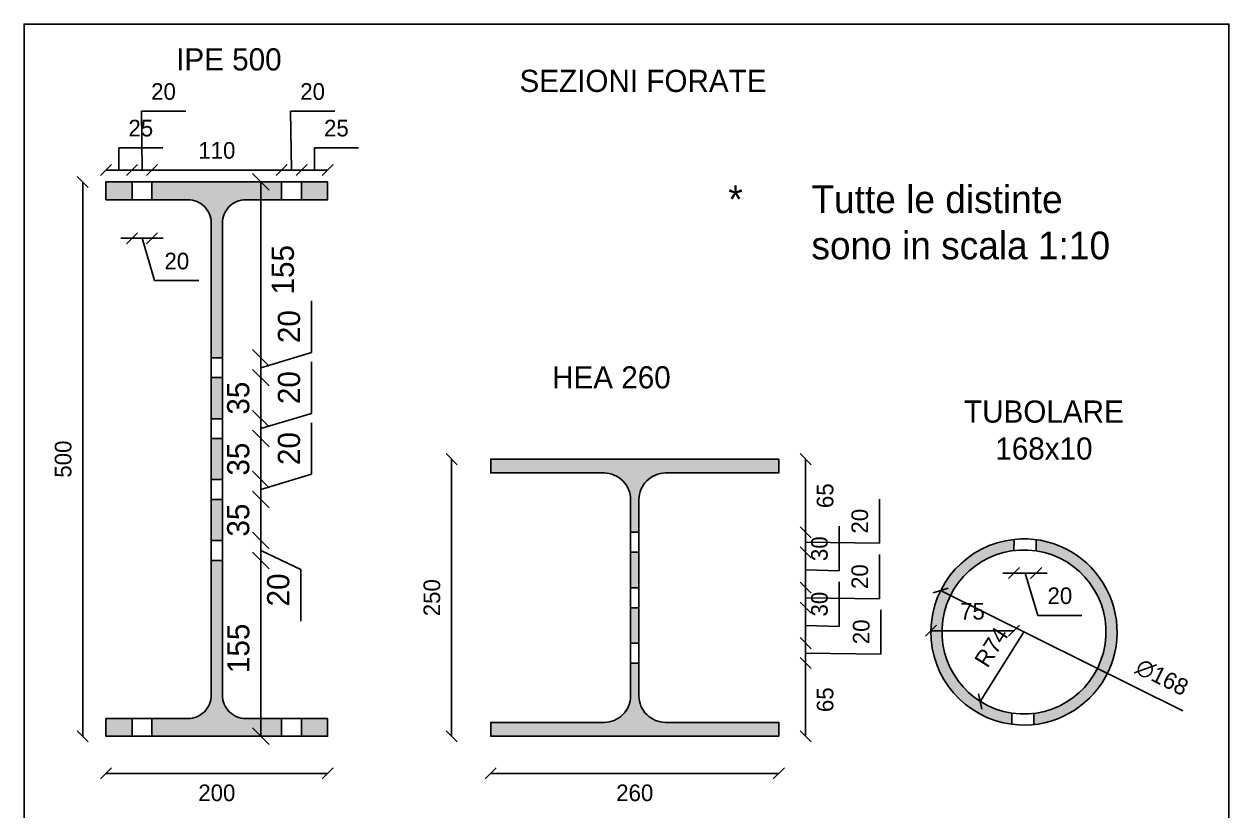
# Model space of a CAD drawing. Header units: millimetres. Extents: x -6949 to 549764, y -83146 to 127128.
# Drawn here: x 17884 to 18971, y -43510 to -42800 of the extents above; entities that cross this region are included whole.
import ezdxf

# ---------------------------------------------------------------- set-up
doc = ezdxf.new("R2010")
doc.units = ezdxf.units.MM
doc.layers.add('quote', color=7, linetype='Continuous', lineweight=5, true_color=0x383838)
doc.layers.add('SEZIONI acciaio - Steel sections', color=7, linetype='Continuous', lineweight=25)
doc.styles.get("Standard").update_dxf_attribs({"font": ''})
doc.styles.get('Standard').set_extended_font_data('Bahnschrift Light')
doc.dimstyles.new('Q 1_10', dxfattribs={"dimtxt": 15, "dimasz": 10, "dimexe": 0.18, "dimexo": 0.0625, "dimgap": 10, "dimtad": 2, "dimdec": 0, "dimzin": 0, "dimdsep": 46, "dimtxsty": 'Standard', "dimblk": 'OBLIQUE', "dimcen": 0, "dimse1": 1, "dimse2": 1, "dimadec": 0, "dimazin": 0, "dimtfac": 1, "dimtdec": 0, "dimtofl": 0, "dimtmove": 1, "dimatfit": 3, "dimfxl": 1, "dimtolj": 1, "dimtzin": 0, "dimarcsym": 1})
doc.dimstyles.new('Q 1_15', dxfattribs={"dimtxt": 20, "dimasz": 15, "dimexe": 0.18, "dimexo": 0.0625, "dimgap": 10, "dimtad": 2, "dimdec": 0, "dimzin": 0, "dimdsep": 46, "dimtxsty": 'Standard', "dimblk": 'OBLIQUE', "dimcen": 0, "dimse1": 1, "dimse2": 1, "dimadec": 0, "dimazin": 0, "dimtfac": 1, "dimtdec": 0, "dimtofl": 0, "dimtmove": 1, "dimatfit": 3, "dimfxl": 1, "dimtolj": 1, "dimtzin": 0, "dimarcsym": 1})

# ---------------------------------------------------------------- blocks, each defined once
blk = doc.blocks.new('_Oblique')
at = {"color": 0, "linetype": 'ByBlock', "lineweight": -2}
blk.add_line((-0.5, -0.5), (0.5, 0.5), dxfattribs=at)
blk = doc.blocks.new('*D502')
at = {"layer": 'Defpoints', "color": 0, "transparency": 16777216}
for p in [(17981.6, -42958.7), (17999.6, -42958.7), (17999.6, -42993.5)]:
    blk.add_point(p, dxfattribs=at)
at = {"layer": 'quote', "color": 0, "lineweight": -2, "transparency": 16777216}
for p, q in [((17981.6, -42993.5), (17971.6, -42993.5)), ((17981.6, -42993.5), (17999.6, -42993.5)), ((17990.6, -42993.5), (18002, -43031.7)), ((17999.6, -42993.5), (18009.6, -42993.5)), ((18002, -43031.7), (18041.9, -43031.7))]:
    blk.add_line(p, q, dxfattribs=at)
at = {"layer": 'quote', "color": 0, "lineweight": -2, "transparency": 16777216, "xscale": 10, "yscale": 10, "zscale": 10}
blk.add_blockref('_Oblique', (17981.6, -42993.5), dxfattribs=at)
at = {"layer": 'quote', "color": 0, "lineweight": -2, "transparency": 16777216, "xscale": 10, "yscale": 10, "zscale": 10, "rotation": 180}
blk.add_blockref('_Oblique', (17999.6, -42993.5), dxfattribs=at)
at = {"layer": 'quote', "color": 0, "transparency": 16777216, "insert": (18022, -43014.1), "char_height": 15, "attachment_point": 5}
blk.add_mtext('\\A1;20', dxfattribs=at)
blk = doc.blocks.new('*D503')
at = {"layer": 'Defpoints', "color": 0, "transparency": 16777216}
for p in [(17937.1, -42942.7), (18158.1, -42942.7), (18158.1, -43442.7)]:
    blk.add_point(p, dxfattribs=at)
at = {"layer": 'quote', "color": 0, "lineweight": -2, "transparency": 16777216}
blk.add_line((17937.1, -43442.7), (17937.1, -42942.7), dxfattribs=at)
at = {"layer": 'quote', "color": 0, "lineweight": -2, "transparency": 16777216, "xscale": 10, "yscale": 10, "zscale": 10}
for p, rotation in [((17937.1, -42942.7), 90), ((17937.1, -43442.7), 270)]:
    blk.add_blockref('_Oblique', p, dxfattribs=dict(at, rotation=rotation))
at = {"layer": 'quote', "color": 0, "transparency": 16777216, "insert": (17919.5, -43192.7), "char_height": 15, "attachment_point": 5, "rotation": 90}
blk.add_mtext('\\A1;500', dxfattribs=at)
blk = doc.blocks.new('*D504')
at = {"layer": 'Defpoints', "color": 0, "transparency": 16777216}
for p in [(17981.6, -42932), (17958.1, -42942.7), (17981.6, -42942.7)]:
    blk.add_point(p, dxfattribs=at)
at = {"layer": 'quote', "color": 0, "lineweight": -2, "transparency": 16777216}
for p, q in [((17969.8, -42932), (17969.6, -42911.8)), ((17969.6, -42911.8), (18009.3, -42911.8)), ((17958.1, -42932), (17981.6, -42932))]:
    blk.add_line(p, q, dxfattribs=at)
at = {"layer": 'quote', "color": 0, "lineweight": -2, "transparency": 16777216, "xscale": 10, "yscale": 10, "zscale": 10, "rotation": 180}
blk.add_blockref('_Oblique', (17958.1, -42932), dxfattribs=at)
at = {"layer": 'quote', "color": 0, "lineweight": -2, "transparency": 16777216, "xscale": 10, "yscale": 10, "zscale": 10}
blk.add_blockref('_Oblique', (17981.6, -42932), dxfattribs=at)
at = {"layer": 'quote', "color": 0, "transparency": 16777216, "insert": (17989.5, -42894.2), "char_height": 15, "attachment_point": 5}
blk.add_mtext('\\A1;25', dxfattribs=at)
blk = doc.blocks.new('*D505')
at = {"layer": 'Defpoints', "color": 0, "transparency": 16777216}
for p in [(17999.6, -42932), (17981.6, -42942.7), (17999.6, -42942.7)]:
    blk.add_point(p, dxfattribs=at)
at = {"layer": 'quote', "color": 0, "lineweight": -2, "transparency": 16777216}
for p, q in [((17990.6, -42932), (17990.1, -42878.9)), ((17990.1, -42878.9), (18030, -42878.9)), ((17981.6, -42932), (17971.6, -42932)), ((17981.6, -42932), (17999.6, -42932)), ((17999.6, -42932), (18009.6, -42932))]:
    blk.add_line(p, q, dxfattribs=at)
at = {"layer": 'quote', "color": 0, "lineweight": -2, "transparency": 16777216, "xscale": 10, "yscale": 10, "zscale": 10}
blk.add_blockref('_Oblique', (17981.6, -42932), dxfattribs=at)
at = {"layer": 'quote', "color": 0, "lineweight": -2, "transparency": 16777216, "xscale": 10, "yscale": 10, "zscale": 10, "rotation": 180}
blk.add_blockref('_Oblique', (17999.6, -42932), dxfattribs=at)
at = {"layer": 'quote', "color": 0, "transparency": 16777216, "insert": (18010, -42861.2), "char_height": 15, "attachment_point": 5}
blk.add_mtext('\\A1;20', dxfattribs=at)
blk = doc.blocks.new('*D506')
at = {"layer": 'Defpoints', "color": 0, "transparency": 16777216}
for p in [(18116.6, -42932), (17999.6, -42942.7), (18116.6, -42942.7)]:
    blk.add_point(p, dxfattribs=at)
at = {"layer": 'quote', "color": 0, "lineweight": -2, "transparency": 16777216}
blk.add_line((17999.6, -42932), (18116.6, -42932), dxfattribs=at)
at = {"layer": 'quote', "color": 0, "lineweight": -2, "transparency": 16777216, "xscale": 10, "yscale": 10, "zscale": 10, "rotation": 180}
blk.add_blockref('_Oblique', (17999.6, -42932), dxfattribs=at)
at = {"layer": 'quote', "color": 0, "lineweight": -2, "transparency": 16777216, "xscale": 10, "yscale": 10, "zscale": 10}
blk.add_blockref('_Oblique', (18116.6, -42932), dxfattribs=at)
at = {"layer": 'quote', "color": 0, "transparency": 16777216, "insert": (18058.1, -42914.3), "char_height": 15, "attachment_point": 5}
blk.add_mtext('\\A1;110', dxfattribs=at)
blk = doc.blocks.new('*D507')
at = {"layer": 'Defpoints', "color": 0, "transparency": 16777216}
for p in [(18134.6, -42932), (18116.6, -42942.7), (18134.6, -42942.7)]:
    blk.add_point(p, dxfattribs=at)
at = {"layer": 'quote', "color": 0, "lineweight": -2, "transparency": 16777216}
for p, q in [((18125.6, -42932), (18124.6, -42878.9)), ((18124.6, -42878.9), (18164.5, -42878.9)), ((18116.6, -42932), (18106.6, -42932)), ((18116.6, -42932), (18134.6, -42932)), ((18134.6, -42932), (18144.6, -42932))]:
    blk.add_line(p, q, dxfattribs=at)
at = {"layer": 'quote', "color": 0, "lineweight": -2, "transparency": 16777216, "xscale": 10, "yscale": 10, "zscale": 10}
blk.add_blockref('_Oblique', (18116.6, -42932), dxfattribs=at)
at = {"layer": 'quote', "color": 0, "lineweight": -2, "transparency": 16777216, "xscale": 10, "yscale": 10, "zscale": 10, "rotation": 180}
blk.add_blockref('_Oblique', (18134.6, -42932), dxfattribs=at)
at = {"layer": 'quote', "color": 0, "transparency": 16777216, "insert": (18144.5, -42861.2), "char_height": 15, "attachment_point": 5}
blk.add_mtext('\\A1;20', dxfattribs=at)
blk = doc.blocks.new('*D508')
at = {"layer": 'Defpoints', "color": 0, "transparency": 16777216}
for p in [(18158.1, -42932), (18134.6, -42942.7), (18158.1, -42942.7)]:
    blk.add_point(p, dxfattribs=at)
at = {"layer": 'quote', "color": 0, "lineweight": -2, "transparency": 16777216}
for p, q in [((18146.3, -42932), (18146.2, -42911.8)), ((18146.2, -42911.8), (18185.9, -42911.8)), ((18134.6, -42932), (18158.1, -42932))]:
    blk.add_line(p, q, dxfattribs=at)
at = {"layer": 'quote', "color": 0, "lineweight": -2, "transparency": 16777216, "xscale": 10, "yscale": 10, "zscale": 10, "rotation": 180}
blk.add_blockref('_Oblique', (18134.6, -42932), dxfattribs=at)
at = {"layer": 'quote', "color": 0, "lineweight": -2, "transparency": 16777216, "xscale": 10, "yscale": 10, "zscale": 10}
blk.add_blockref('_Oblique', (18158.1, -42932), dxfattribs=at)
at = {"layer": 'quote', "color": 0, "transparency": 16777216, "insert": (18166, -42894.2), "char_height": 15, "attachment_point": 5}
blk.add_mtext('\\A1;25', dxfattribs=at)
blk = doc.blocks.new('*D509')
at = {"layer": 'Defpoints', "color": 0, "transparency": 16777216}
for p in [(17958.1, -43442.7), (18158.1, -43442.7), (18158.1, -43476.2)]:
    blk.add_point(p, dxfattribs=at)
at = {"layer": 'quote', "color": 0, "lineweight": -2, "transparency": 16777216}
blk.add_line((17958.1, -43476.2), (18158.1, -43476.2), dxfattribs=at)
at = {"layer": 'quote', "color": 0, "lineweight": -2, "transparency": 16777216, "xscale": 10, "yscale": 10, "zscale": 10, "rotation": 180}
blk.add_blockref('_Oblique', (17958.1, -43476.2), dxfattribs=at)
at = {"layer": 'quote', "color": 0, "lineweight": -2, "transparency": 16777216, "xscale": 10, "yscale": 10, "zscale": 10}
blk.add_blockref('_Oblique', (18158.1, -43476.2), dxfattribs=at)
at = {"layer": 'quote', "color": 0, "transparency": 16777216, "insert": (18058.1, -43493.8), "char_height": 15, "attachment_point": 5}
blk.add_mtext('\\A1;200', dxfattribs=at)
blk = doc.blocks.new('*D510')
at = {"layer": 'Defpoints', "color": 0, "transparency": 16777216}
for p in [(18305.2, -43192.7), (18269.9, -43442.7), (18305.2, -43442.7)]:
    blk.add_point(p, dxfattribs=at)
at = {"layer": 'quote', "color": 0, "lineweight": -2, "transparency": 16777216}
blk.add_line((18269.9, -43192.7), (18269.9, -43442.7), dxfattribs=at)
at = {"layer": 'quote', "color": 0, "lineweight": -2, "transparency": 16777216, "xscale": 10, "yscale": 10, "zscale": 10}
for p, rotation in [((18269.9, -43192.7), 90), ((18269.9, -43442.7), 270)]:
    blk.add_blockref('_Oblique', p, dxfattribs=dict(at, rotation=rotation))
at = {"layer": 'quote', "color": 0, "transparency": 16777216, "insert": (18252.2, -43317.7), "char_height": 15, "attachment_point": 5, "rotation": 90}
blk.add_mtext('\\A1;250', dxfattribs=at)
blk = doc.blocks.new('*D511')
at = {"layer": 'Defpoints', "color": 0, "transparency": 16777216}
for p in [(18305.2, -43442.7), (18565.2, -43442.7), (18565.2, -43476.2)]:
    blk.add_point(p, dxfattribs=at)
at = {"layer": 'quote', "color": 0, "lineweight": -2, "transparency": 16777216}
blk.add_line((18305.2, -43476.2), (18565.2, -43476.2), dxfattribs=at)
at = {"layer": 'quote', "color": 0, "lineweight": -2, "transparency": 16777216, "xscale": 10, "yscale": 10, "zscale": 10, "rotation": 180}
blk.add_blockref('_Oblique', (18305.2, -43476.2), dxfattribs=at)
at = {"layer": 'quote', "color": 0, "lineweight": -2, "transparency": 16777216, "xscale": 10, "yscale": 10, "zscale": 10}
blk.add_blockref('_Oblique', (18565.2, -43476.2), dxfattribs=at)
at = {"layer": 'quote', "color": 0, "transparency": 16777216, "insert": (18435.2, -43493.8), "char_height": 15, "attachment_point": 5}
blk.add_mtext('\\A1;260', dxfattribs=at)
blk = doc.blocks.new('*D512')
at = {"layer": 'Defpoints', "color": 0, "transparency": 16777216}
for p in [(18565.2, -43376.7), (18589.4, -43376.7), (18565.2, -43442.7)]:
    blk.add_point(p, dxfattribs=at)
at = {"layer": 'quote', "color": 0, "lineweight": -2, "transparency": 16777216}
blk.add_line((18589.4, -43442.7), (18589.4, -43376.7), dxfattribs=at)
at = {"layer": 'quote', "color": 0, "lineweight": -2, "transparency": 16777216, "xscale": 10, "yscale": 10, "zscale": 10}
for p, rotation in [((18589.4, -43376.7), 90), ((18589.4, -43442.7), 270)]:
    blk.add_blockref('_Oblique', p, dxfattribs=dict(at, rotation=rotation))
at = {"layer": 'quote', "color": 0, "transparency": 16777216, "insert": (18607, -43409.7), "char_height": 15, "attachment_point": 5, "rotation": 90}
blk.add_mtext('\\A1;65', dxfattribs=at)
blk = doc.blocks.new('*D513')
at = {"layer": 'Defpoints', "color": 0, "transparency": 16777216}
for p in [(18435.2, -43358.7), (18589.4, -43358.7), (18435.2, -43376.7)]:
    blk.add_point(p, dxfattribs=at)
at = {"layer": 'quote', "color": 0, "lineweight": -2, "transparency": 16777216}
for p, q in [((18657.3, -43368.5), (18657.3, -43328.6)), ((18589.4, -43358.7), (18589.4, -43348.7)), ((18589.4, -43376.7), (18589.4, -43358.7)), ((18589.4, -43367.7), (18657.3, -43368.5)), ((18589.4, -43376.7), (18589.4, -43386.7))]:
    blk.add_line(p, q, dxfattribs=at)
at = {"layer": 'quote', "color": 0, "lineweight": -2, "transparency": 16777216, "xscale": 10, "yscale": 10, "zscale": 10}
for p, rotation in [((18589.4, -43358.7), 270), ((18589.4, -43376.7), 90)]:
    blk.add_blockref('_Oblique', p, dxfattribs=dict(at, rotation=rotation))
at = {"layer": 'quote', "color": 0, "transparency": 16777216, "insert": (18639.6, -43348.5), "char_height": 15, "attachment_point": 5, "rotation": 90}
blk.add_mtext('\\A1;20', dxfattribs=at)
blk = doc.blocks.new('*D514')
at = {"layer": 'Defpoints', "color": 0, "transparency": 16777216}
for p in [(18439, -43326.7), (18589.4, -43326.7), (18435.2, -43358.7)]:
    blk.add_point(p, dxfattribs=at)
at = {"layer": 'quote', "color": 0, "lineweight": -2, "transparency": 16777216}
for p, q in [((18619.6, -43343.6), (18619.6, -43303.3)), ((18589.4, -43358.7), (18589.4, -43326.7)), ((18589.4, -43342.7), (18619.6, -43343.6))]:
    blk.add_line(p, q, dxfattribs=at)
at = {"layer": 'quote', "color": 0, "lineweight": -2, "transparency": 16777216, "xscale": 10, "yscale": 10, "zscale": 10}
for p, rotation in [((18589.4, -43326.7), 90), ((18589.4, -43358.7), 270)]:
    blk.add_blockref('_Oblique', p, dxfattribs=dict(at, rotation=rotation))
at = {"layer": 'quote', "color": 0, "transparency": 16777216, "insert": (18601.9, -43323.5), "char_height": 15, "attachment_point": 5, "rotation": 90}
blk.add_mtext('\\A1;30', dxfattribs=at)
blk = doc.blocks.new('*D515')
at = {"layer": 'Defpoints', "color": 0, "transparency": 16777216}
for p in [(18439, -43308.7), (18589.4, -43308.7), (18439, -43326.7)]:
    blk.add_point(p, dxfattribs=at)
at = {"layer": 'quote', "color": 0, "lineweight": -2, "transparency": 16777216}
for p, q in [((18655.9, -43318.6), (18655.9, -43278.7)), ((18589.4, -43308.7), (18589.4, -43298.7)), ((18589.4, -43326.7), (18589.4, -43308.7)), ((18589.4, -43317.7), (18655.9, -43318.6)), ((18589.4, -43326.7), (18589.4, -43336.7))]:
    blk.add_line(p, q, dxfattribs=at)
at = {"layer": 'quote', "color": 0, "lineweight": -2, "transparency": 16777216, "xscale": 10, "yscale": 10, "zscale": 10}
for p, rotation in [((18589.4, -43308.7), 270), ((18589.4, -43326.7), 90)]:
    blk.add_blockref('_Oblique', p, dxfattribs=dict(at, rotation=rotation))
at = {"layer": 'quote', "color": 0, "transparency": 16777216, "insert": (18638.3, -43298.7), "char_height": 15, "attachment_point": 5, "rotation": 90}
blk.add_mtext('\\A1;20', dxfattribs=at)
blk = doc.blocks.new('*D516')
at = {"layer": 'Defpoints', "color": 0, "transparency": 16777216}
for p in [(18439, -43276.7), (18589.4, -43276.7), (18439, -43308.7)]:
    blk.add_point(p, dxfattribs=at)
at = {"layer": 'quote', "color": 0, "lineweight": -2, "transparency": 16777216}
for p, q in [((18619.6, -43293.6), (18619.6, -43253.3)), ((18589.4, -43308.7), (18589.4, -43276.7)), ((18589.4, -43292.7), (18619.6, -43293.6))]:
    blk.add_line(p, q, dxfattribs=at)
at = {"layer": 'quote', "color": 0, "lineweight": -2, "transparency": 16777216, "xscale": 10, "yscale": 10, "zscale": 10}
for p, rotation in [((18589.4, -43276.7), 90), ((18589.4, -43308.7), 270)]:
    blk.add_blockref('_Oblique', p, dxfattribs=dict(at, rotation=rotation))
at = {"layer": 'quote', "color": 0, "transparency": 16777216, "insert": (18601.9, -43273.5), "char_height": 15, "attachment_point": 5, "rotation": 90}
blk.add_mtext('\\A1;30', dxfattribs=at)
blk = doc.blocks.new('*D517')
at = {"layer": 'Defpoints', "color": 0, "transparency": 16777216}
for p in [(18439, -43258.7), (18589.4, -43258.7), (18439, -43276.7)]:
    blk.add_point(p, dxfattribs=at)
at = {"layer": 'quote', "color": 0, "lineweight": -2, "transparency": 16777216}
for p, q in [((18655.9, -43268.6), (18655.9, -43228.7)), ((18589.4, -43258.7), (18589.4, -43248.7)), ((18589.4, -43276.7), (18589.4, -43258.7)), ((18589.4, -43267.7), (18655.9, -43268.6)), ((18589.4, -43276.7), (18589.4, -43286.7))]:
    blk.add_line(p, q, dxfattribs=at)
at = {"layer": 'quote', "color": 0, "lineweight": -2, "transparency": 16777216, "xscale": 10, "yscale": 10, "zscale": 10}
for p, rotation in [((18589.4, -43258.7), 270), ((18589.4, -43276.7), 90)]:
    blk.add_blockref('_Oblique', p, dxfattribs=dict(at, rotation=rotation))
at = {"layer": 'quote', "color": 0, "transparency": 16777216, "insert": (18638.3, -43248.7), "char_height": 15, "attachment_point": 5, "rotation": 90}
blk.add_mtext('\\A1;20', dxfattribs=at)
blk = doc.blocks.new('*D518')
at = {"layer": 'Defpoints', "color": 0, "transparency": 16777216}
for p in [(18435.2, -43192.7), (18589.4, -43192.7), (18439, -43258.7)]:
    blk.add_point(p, dxfattribs=at)
at = {"layer": 'quote', "color": 0, "lineweight": -2, "transparency": 16777216}
blk.add_line((18589.4, -43258.7), (18589.4, -43192.7), dxfattribs=at)
at = {"layer": 'quote', "color": 0, "lineweight": -2, "transparency": 16777216, "xscale": 10, "yscale": 10, "zscale": 10}
for p, rotation in [((18589.4, -43192.7), 90), ((18589.4, -43258.7), 270)]:
    blk.add_blockref('_Oblique', p, dxfattribs=dict(at, rotation=rotation))
at = {"layer": 'quote', "color": 0, "transparency": 16777216, "insert": (18607, -43225.7), "char_height": 15, "attachment_point": 5, "rotation": 90}
blk.add_mtext('\\A1;65', dxfattribs=at)
blk = doc.blocks.new('*D519')
at = {"layer": 'Defpoints', "color": 0, "transparency": 16777216}
for p in [(18777.4, -43270.1), (18797.4, -43270.4), (18797.4, -43295.5)]:
    blk.add_point(p, dxfattribs=at)
at = {"layer": 'quote', "color": 0, "lineweight": -2, "transparency": 16777216}
for p, q in [((18777.4, -43295.5), (18767.4, -43295.5)), ((18777.4, -43295.5), (18797.4, -43295.5)), ((18787.4, -43295.5), (18798.9, -43333.7)), ((18797.4, -43295.5), (18807.4, -43295.5)), ((18798.9, -43333.7), (18838.7, -43333.7))]:
    blk.add_line(p, q, dxfattribs=at)
at = {"layer": 'quote', "color": 0, "lineweight": -2, "transparency": 16777216, "xscale": 10, "yscale": 10, "zscale": 10}
blk.add_blockref('_Oblique', (18777.4, -43295.5), dxfattribs=at)
at = {"layer": 'quote', "color": 0, "lineweight": -2, "transparency": 16777216, "xscale": 10, "yscale": 10, "zscale": 10, "rotation": 180}
blk.add_blockref('_Oblique', (18797.4, -43295.5), dxfattribs=at)
at = {"layer": 'quote', "color": 0, "transparency": 16777216, "insert": (18818.8, -43316), "char_height": 15, "attachment_point": 5}
blk.add_mtext('\\A1;20', dxfattribs=at)
blk = doc.blocks.new('*D520')
at = {"layer": 'Defpoints', "color": 0, "transparency": 16777216}
for p in [(18711.2, -43311.2), (18861.6, -43386)]:
    blk.add_point(p, dxfattribs=at)
at = {"layer": 'quote', "color": 0, "lineweight": -2, "transparency": 16777216}
blk.add_line((18929.6, -43419.8), (18711.2, -43311.2), dxfattribs=at)
at = {"layer": 'quote', "color": 0, "lineweight": -2, "transparency": 16777216, "xscale": 10, "yscale": 10, "zscale": 10, "rotation": 153.5711230374968}
blk.add_blockref('_Oblique', (18711.2, -43311.2), dxfattribs=at)
at = {"layer": 'quote', "color": 0, "transparency": 16777216, "insert": (18911, -43389.5), "char_height": 15, "attachment_point": 5, "rotation": 333.5711}
blk.add_mtext('\\A1;∅168', dxfattribs=at)
blk = doc.blocks.new('*D521')
at = {"layer": 'Defpoints', "color": 0, "transparency": 16777216}
for p in [(18786.4, -43348.6), (18746.8, -43411.2)]:
    blk.add_point(p, dxfattribs=at)
at = {"layer": 'quote', "color": 0, "lineweight": -2, "transparency": 16777216}
blk.add_line((18786.1, -43349), (18746.8, -43411.2), dxfattribs=at)
at = {"layer": 'quote', "color": 0, "lineweight": -2, "transparency": 16777216, "xscale": 10, "yscale": 10, "zscale": 10, "rotation": 237.7112671673376}
blk.add_blockref('_Oblique', (18746.8, -43411.2), dxfattribs=at)
at = {"layer": 'quote', "color": 0, "transparency": 16777216, "insert": (18757, -43362.3), "char_height": 15, "attachment_point": 5, "rotation": 57.7113}
blk.add_mtext('\\A1;R74', dxfattribs=at)
blk = doc.blocks.new('*D522')
at = {"layer": 'Defpoints', "color": 0, "transparency": 16777216}
for p in [(18702.4, -43347.5), (18777.4, -43347.5), (18777.4, -43347.5)]:
    blk.add_point(p, dxfattribs=at)
at = {"layer": 'quote', "color": 0, "lineweight": -2, "transparency": 16777216}
blk.add_line((18702.4, -43347.5), (18777.4, -43347.5), dxfattribs=at)
at = {"layer": 'quote', "color": 0, "lineweight": -2, "transparency": 16777216, "xscale": 10, "yscale": 10, "zscale": 10, "rotation": 180}
blk.add_blockref('_Oblique', (18702.4, -43347.5), dxfattribs=at)
at = {"layer": 'quote', "color": 0, "lineweight": -2, "transparency": 16777216, "xscale": 10, "yscale": 10, "zscale": 10}
blk.add_blockref('_Oblique', (18777.4, -43347.5), dxfattribs=at)
at = {"layer": 'quote', "color": 0, "transparency": 16777216, "insert": (18739.9, -43330), "char_height": 15, "attachment_point": 5}
blk.add_mtext('\\A1;75', dxfattribs=at)
blk = doc.blocks.new('*D2003')
at = {"layer": 'Defpoints', "color": 0, "transparency": 16777216}
for p in [(18063.2, -43266.2), (18097.7, -43266.2), (18063.2, -43284.2)]:
    blk.add_point(p, dxfattribs=at)
at = {"layer": 'quote', "color": 0, "lineweight": -2, "transparency": 16777216}
for p, q in [((18097.7, -43266.2), (18097.7, -43251.2)), ((18097.7, -43284.2), (18097.7, -43266.2)), ((18097.7, -43275.2), (18133.9, -43292.4)), ((18097.7, -43284.2), (18097.7, -43299.2)), ((18133.9, -43292.4), (18133.9, -43338.9))]:
    blk.add_line(p, q, dxfattribs=at)
at = {"layer": 'quote', "color": 0, "lineweight": -2, "transparency": 16777216, "xscale": 15, "yscale": 15, "zscale": 15}
for p, rotation in [((18097.7, -43266.2), 270), ((18097.7, -43284.2), 90)]:
    blk.add_blockref('_Oblique', p, dxfattribs=dict(at, rotation=rotation))
at = {"layer": 'quote', "color": 0, "transparency": 16777216, "insert": (18113.6, -43310.7), "char_height": 20, "width": 16.596, "attachment_point": 5, "rotation": 90}
blk.add_mtext('\\A1;20', dxfattribs=at)
blk = doc.blocks.new('*D2004')
at = {"layer": 'Defpoints', "color": 0, "transparency": 16777216}
for p in [(18063.2, -43229.2), (18097.7, -43229.2), (18063.2, -43266.2)]:
    blk.add_point(p, dxfattribs=at)
at = {"layer": 'quote', "color": 0, "lineweight": -2, "transparency": 16777216}
blk.add_line((18097.7, -43266.2), (18097.7, -43229.2), dxfattribs=at)
at = {"layer": 'quote', "color": 0, "lineweight": -2, "transparency": 16777216, "xscale": 15, "yscale": 15, "zscale": 15}
for p, rotation in [((18097.7, -43229.2), 90), ((18097.7, -43266.2), 270)]:
    blk.add_blockref('_Oblique', p, dxfattribs=dict(at, rotation=rotation))
at = {"layer": 'quote', "color": 0, "transparency": 16777216, "insert": (18077.5, -43247.7), "char_height": 20, "attachment_point": 5, "rotation": 90}
blk.add_mtext('\\A1;35', dxfattribs=at)
blk = doc.blocks.new('*D2005')
at = {"layer": 'Defpoints', "color": 0, "transparency": 16777216}
for p in [(18063.2, -43211.2), (18097.7, -43211.2), (18063.2, -43229.2)]:
    blk.add_point(p, dxfattribs=at)
at = {"layer": 'quote', "color": 0, "lineweight": -2, "transparency": 16777216}
for p, q in [((18143.5, -43206.4), (18143.5, -43159.9)), ((18097.7, -43211.2), (18097.7, -43196.2)), ((18097.7, -43220.2), (18143.5, -43206.4)), ((18097.7, -43229.2), (18097.7, -43211.2)), ((18097.7, -43229.2), (18097.7, -43244.2))]:
    blk.add_line(p, q, dxfattribs=at)
at = {"layer": 'quote', "color": 0, "lineweight": -2, "transparency": 16777216, "xscale": 15, "yscale": 15, "zscale": 15}
for p, rotation in [((18097.7, -43211.2), 270), ((18097.7, -43229.2), 90)]:
    blk.add_blockref('_Oblique', p, dxfattribs=dict(at, rotation=rotation))
at = {"layer": 'quote', "color": 0, "transparency": 16777216, "insert": (18123.3, -43183.2), "char_height": 20, "attachment_point": 5, "rotation": 90}
blk.add_mtext('\\A1;20', dxfattribs=at)
blk = doc.blocks.new('*D2006')
at = {"layer": 'Defpoints', "color": 0, "transparency": 16777216}
for p in [(18063.2, -43174.2), (18097.7, -43174.2), (18063.2, -43211.2)]:
    blk.add_point(p, dxfattribs=at)
at = {"layer": 'quote', "color": 0, "lineweight": -2, "transparency": 16777216}
blk.add_line((18097.7, -43211.2), (18097.7, -43174.2), dxfattribs=at)
at = {"layer": 'quote', "color": 0, "lineweight": -2, "transparency": 16777216, "xscale": 15, "yscale": 15, "zscale": 15}
for p, rotation in [((18097.7, -43174.2), 90), ((18097.7, -43211.2), 270)]:
    blk.add_blockref('_Oblique', p, dxfattribs=dict(at, rotation=rotation))
at = {"layer": 'quote', "color": 0, "transparency": 16777216, "insert": (18077.5, -43192.7), "char_height": 20, "attachment_point": 5, "rotation": 90}
blk.add_mtext('\\A1;35', dxfattribs=at)
blk = doc.blocks.new('*D2007')
at = {"layer": 'Defpoints', "color": 0, "transparency": 16777216}
for p in [(18063.2, -43156.2), (18097.7, -43156.2), (18063.2, -43174.2)]:
    blk.add_point(p, dxfattribs=at)
at = {"layer": 'quote', "color": 0, "lineweight": -2, "transparency": 16777216}
for p, q in [((18143.5, -43151.4), (18143.5, -43104.9)), ((18097.7, -43156.2), (18097.7, -43141.2)), ((18097.7, -43165.2), (18143.5, -43151.4)), ((18097.7, -43174.2), (18097.7, -43156.2)), ((18097.7, -43174.2), (18097.7, -43189.2))]:
    blk.add_line(p, q, dxfattribs=at)
at = {"layer": 'quote', "color": 0, "lineweight": -2, "transparency": 16777216, "xscale": 15, "yscale": 15, "zscale": 15}
for p, rotation in [((18097.7, -43156.2), 270), ((18097.7, -43174.2), 90)]:
    blk.add_blockref('_Oblique', p, dxfattribs=dict(at, rotation=rotation))
at = {"layer": 'quote', "color": 0, "transparency": 16777216, "insert": (18123.3, -43128.2), "char_height": 20, "attachment_point": 5, "rotation": 90}
blk.add_mtext('\\A1;20', dxfattribs=at)
blk = doc.blocks.new('*D2008')
at = {"layer": 'Defpoints', "color": 0, "transparency": 16777216}
for p in [(18063.2, -43119.2), (18097.7, -43119.2), (18063.2, -43156.2)]:
    blk.add_point(p, dxfattribs=at)
at = {"layer": 'quote', "color": 0, "lineweight": -2, "transparency": 16777216}
blk.add_line((18097.7, -43156.2), (18097.7, -43119.2), dxfattribs=at)
at = {"layer": 'quote', "color": 0, "lineweight": -2, "transparency": 16777216, "xscale": 15, "yscale": 15, "zscale": 15}
for p, rotation in [((18097.7, -43119.2), 90), ((18097.7, -43156.2), 270)]:
    blk.add_blockref('_Oblique', p, dxfattribs=dict(at, rotation=rotation))
at = {"layer": 'quote', "color": 0, "transparency": 16777216, "insert": (18077.5, -43137.7), "char_height": 20, "attachment_point": 5, "rotation": 90}
blk.add_mtext('\\A1;35', dxfattribs=at)
blk = doc.blocks.new('*D2009')
at = {"layer": 'Defpoints', "color": 0, "transparency": 16777216}
for p in [(18063.2, -43101.2), (18097.7, -43101.2), (18063.2, -43119.2)]:
    blk.add_point(p, dxfattribs=at)
at = {"layer": 'quote', "color": 0, "lineweight": -2, "transparency": 16777216}
for p, q in [((18143.5, -43096.4), (18143.5, -43049.9)), ((18097.7, -43101.2), (18097.7, -43086.2)), ((18097.7, -43110.2), (18143.5, -43096.4)), ((18097.7, -43119.2), (18097.7, -43101.2)), ((18097.7, -43119.2), (18097.7, -43134.2))]:
    blk.add_line(p, q, dxfattribs=at)
at = {"layer": 'quote', "color": 0, "lineweight": -2, "transparency": 16777216, "xscale": 15, "yscale": 15, "zscale": 15}
for p, rotation in [((18097.7, -43101.2), 270), ((18097.7, -43119.2), 90)]:
    blk.add_blockref('_Oblique', p, dxfattribs=dict(at, rotation=rotation))
at = {"layer": 'quote', "color": 0, "transparency": 16777216, "insert": (18123.3, -43073.2), "char_height": 20, "attachment_point": 5, "rotation": 90}
blk.add_mtext('\\A1;20', dxfattribs=at)
blk = doc.blocks.new('*D2010')
at = {"layer": 'Defpoints', "color": 0, "transparency": 16777216}
for p in [(18097.7, -42942.7), (18098.1, -42942.7), (18063.2, -43101.2)]:
    blk.add_point(p, dxfattribs=at)
at = {"layer": 'quote', "color": 0, "lineweight": -2, "transparency": 16777216}
blk.add_line((18097.7, -43101.2), (18097.7, -42942.7), dxfattribs=at)
at = {"layer": 'quote', "color": 0, "lineweight": -2, "transparency": 16777216, "xscale": 15, "yscale": 15, "zscale": 15}
for p, rotation in [((18097.7, -42942.7), 90), ((18097.7, -43101.2), 270)]:
    blk.add_blockref('_Oblique', p, dxfattribs=dict(at, rotation=rotation))
at = {"layer": 'quote', "color": 0, "transparency": 16777216, "insert": (18117.8, -43021.9), "char_height": 20, "attachment_point": 5, "rotation": 90}
blk.add_mtext('\\A1;155', dxfattribs=at)
blk = doc.blocks.new('*D2011')
at = {"layer": 'Defpoints', "color": 0, "transparency": 16777216}
for p in [(18058.1, -43284.2), (18097.7, -43284.2), (18158.1, -43442.7)]:
    blk.add_point(p, dxfattribs=at)
at = {"layer": 'quote', "color": 0, "lineweight": -2, "transparency": 16777216}
blk.add_line((18097.7, -43442.7), (18097.7, -43284.2), dxfattribs=at)
at = {"layer": 'quote', "color": 0, "lineweight": -2, "transparency": 16777216, "xscale": 15, "yscale": 15, "zscale": 15}
for p, rotation in [((18097.7, -43284.2), 90), ((18097.7, -43442.7), 270)]:
    blk.add_blockref('_Oblique', p, dxfattribs=dict(at, rotation=rotation))
at = {"layer": 'quote', "color": 0, "transparency": 16777216, "insert": (18077.6, -43363.4), "char_height": 20, "attachment_point": 5, "rotation": 90}
blk.add_mtext('\\A1;155', dxfattribs=at)

msp = doc.modelspace()

# ---------------------------------------------------------------- hatches: boundary and pattern name
at = {"true_color": 0xc7c8ca}
h = msp.add_hatch(color=9, dxfattribs=at)
h.dxf.hatch_style = 1
h.paths.add_polyline_path([(18116.6, -42942.7), (17999.6, -42942.7), (17999.6, -42958.7), (18032, -42958.7, -0.414214), (18053, -42979.7), (18053, -43101.2), (18063.2, -43101.2), (18063.2, -42979.7, -0.414214), (18084.2, -42958.7), (18116.6, -42958.7)])
h.paths.add_polyline_path([(18158.1, -42942.7), (18134.6, -42942.7), (18134.6, -42958.7), (18158.1, -42958.7)])
h.paths.add_polyline_path([(17981.6, -42942.7), (17958.1, -42942.7), (17958.1, -42958.7), (17981.6, -42958.7)])
h.paths.add_polyline_path([(18063.2, -43119.2), (18053, -43119.2), (18053, -43156.2), (18063.2, -43156.2)])
h = msp.add_hatch(color=9, dxfattribs=at)
h.dxf.hatch_style = 1
h.paths.add_polyline_path([(18116.6, -43426.7), (18084.2, -43426.7, -0.414214), (18063.2, -43405.7), (18063.2, -43284.2), (18053, -43284.2), (18053, -43405.7, -0.414214), (18032, -43426.7), (17999.6, -43426.7), (17999.6, -43442.7), (18116.6, -43442.7)])
h.paths.add_polyline_path([(18158.1, -43426.7), (18134.6, -43426.7), (18134.6, -43442.7), (18158.1, -43442.7)])
h.paths.add_polyline_path([(17981.6, -43426.7), (17958.1, -43426.7), (17958.1, -43442.7), (17981.6, -43442.7)])
h.paths.add_polyline_path([(18063.2, -43229.2), (18053, -43229.2), (18053, -43266.2), (18063.2, -43266.2)])
h.paths.add_polyline_path([(18063.2, -43174.2), (18053, -43174.2), (18053, -43211.2), (18063.2, -43211.2)])
h = msp.add_hatch(color=9, dxfattribs=at)
h.dxf.hatch_style = 1
h.paths.add_polyline_path([(18565.2, -43192.7), (18305.2, -43192.7), (18305.2, -43205.2), (18407.5, -43205.2, -0.414214), (18431.5, -43229.2), (18431.5, -43258.7), (18439, -43258.7), (18439, -43229.2, -0.414214), (18463, -43205.2), (18565.2, -43205.2)])
h.paths.add_polyline_path([(18439, -43276.7), (18431.5, -43276.7), (18431.5, -43308.7), (18439, -43308.7)])
h.paths.add_polyline_path([(18439, -43326.7), (18431.5, -43326.7), (18431.5, -43358.7), (18439, -43358.7)])
h.paths.add_polyline_path([(18439, -43376.7), (18431.5, -43376.7), (18431.5, -43406.2, -0.414214), (18407.5, -43430.2), (18305.2, -43430.2), (18305.2, -43442.7), (18565.2, -43442.7), (18565.2, -43430.2), (18463, -43430.2, -0.414214), (18439, -43406.2)])
h = msp.add_hatch(color=9, dxfattribs=at)
h.dxf.hatch_style = 1
h.paths.add_polyline_path([(18777.3, -43275.2), (18777.5, -43265.1, 0.887262), (18775.3, -43431.9), (18775.4, -43421.8, -0.872872)])
h.paths.add_polyline_path([(18797.5, -43265.4), (18797.3, -43275.4, -0.872872), (18795.4, -43422.1), (18795.3, -43432.2, 0.887262)])

# ---------------------------------------------------------------- linework, layer by layer
msp.add_lwpolyline([(17884.2, -43516.3), (17884.2, -42800.3), (18971.3, -42800.3), (18971.3, -43516.3)])
at = {"layer": 'SEZIONI acciaio - Steel sections'}
for p, q in [((18777.5, -43265.1), (18777.3, -43275.2)), ((18797.5, -43265.4), (18797.3, -43275.4)), ((18775.4, -43421.8), (18775.3, -43431.9)), ((18795.4, -43422.1), (18795.3, -43432.2))]:
    msp.add_line(p, q, dxfattribs=at)
for points in [[(17958.1, -42942.7), (18158.1, -42942.7), (18158.1, -42958.7), (18084.2, -42958.7, 0.414214), (18063.2, -42979.7), (18063.2, -43405.7, 0.414214), (18084.2, -43426.7), (18158.1, -43426.7), (18158.1, -43442.7), (17958.1, -43442.7), (17958.1, -43426.7), (18032, -43426.7, 0.414214), (18053, -43405.7), (18053, -42979.7, 0.414214), (18032, -42958.7), (17958.1, -42958.7)], [(18565.2, -43192.7), (18305.2, -43192.7), (18305.2, -43205.2), (18407.5, -43205.2, -0.414214), (18431.5, -43229.2), (18431.5, -43406.2, -0.414214), (18407.5, -43430.2), (18305.2, -43430.2), (18305.2, -43442.7), (18565.2, -43442.7), (18565.2, -43430.2), (18463, -43430.2, -0.414214), (18439, -43406.2), (18439, -43229.2, -0.414214), (18463, -43205.2), (18565.2, -43205.2)]]:
    msp.add_lwpolyline(points, format="xyb", close=True, dxfattribs=at)
for points in [[(17981.6, -42958.7), (17981.6, -42942.7)], [(17999.6, -42958.7), (17999.6, -42942.7)], [(18116.6, -42958.7), (18116.6, -42942.7)], [(18134.6, -42958.7), (18134.6, -42942.7)], [(18053, -43101.2), (18063.2, -43101.2)], [(18053, -43119.2), (18063.2, -43119.2)], [(18053, -43156.2), (18063.2, -43156.2)], [(18053, -43174.2), (18063.2, -43174.2)], [(18053, -43211.2), (18063.2, -43211.2)], [(18053, -43229.2), (18063.2, -43229.2)], [(18053, -43266.2), (18063.2, -43266.2)], [(18431.5, -43258.7), (18439, -43258.7)], [(18431.5, -43276.7), (18439, -43276.7)], [(18053, -43284.2), (18063.2, -43284.2)], [(18431.5, -43308.7), (18439, -43308.7)], [(18431.5, -43326.7), (18439, -43326.7)], [(18431.5, -43358.7), (18439, -43358.7)], [(18431.5, -43376.7), (18439, -43376.7)], [(17981.6, -43426.7), (17981.6, -43442.7)], [(17999.6, -43426.7), (17999.6, -43442.7)], [(18116.6, -43426.7), (18116.6, -43442.7)], [(18134.6, -43426.7), (18134.6, -43442.7)]]:
    msp.add_lwpolyline(points, dxfattribs=at)
for radius, start, end in [(84, 96.0885, 262.4143), (84, 262.4143, 96.0885), (74, 81.485, 261.485), (74, 261.485, 81.485)]:
    msp.add_arc((18786.4, -43348.6), radius, start, end, dxfattribs=at)

# ---------------------------------------------------------------- texts
at = {"attachment_point": 1}
for s, width, insert, char_height in [('{\\fBahnschrift Light|b0|i0|c0|p34;IPE 500}', 505.54, (18021.4, -42822.1), 20), ('{\\fBahnschrift Light|b0|i0|c0|p34;SEZIONI FORATE}', 505.54, (18331.2, -42841.5), 20), ('\\pxi-3,l4,t4;*^ITutte le distinte sono in scala 1:10', 393.552, (18494.6, -42945.8), 25), ('{\\fBahnschrift Light|b0|i0|c0|p34;HEA 260}', 505.54, (18360.6, -43108.9), 20), ('\\pxqc;{\\fBahnschrift Light|b0|i0|c0|p34;TUBOLARE \\P168x10}', 222.366, (18693.2, -43139.8), 20)]:
    msp.add_mtext_dynamic_manual_height_columns(s, width=width, gutter_width=1, heights=[0], dxfattribs=dict(at, insert=insert, char_height=char_height))

# ---------------------------------------------------------------- dimensions: what is measured, and where the dimension line sits
at = {"layer": 'quote'}
for base, p1, p2, text, picture, middle in [((17999.6, -42932), (17981.6, -42942.7), (17999.6, -42942.7), '20', '*D505', (18000.1, -42878.9)), ((18134.6, -42932), (18116.6, -42942.7), (18134.6, -42942.7), '20', '*D507', (18134.6, -42878.9)), ((17981.6, -42932), (17958.1, -42942.7), (17981.6, -42942.7), '25', '*D504', (17979.6, -42911.8)), ((18158.1, -42932), (18134.6, -42942.7), (18158.1, -42942.7), '25', '*D508', (18156.2, -42911.8))]:
    dim = msp.add_linear_dim(base=base, p1=p1, p2=p2, text=text, dimstyle='Q 1_10', dxfattribs=at)
    dim.commit()
    dim.dimension.update_dxf_attribs({"geometry": picture, "text_midpoint": middle, "dimtype": 160})
for base, p1, p2, text, picture, middle in [((18116.6, -42932), (17999.6, -42942.7), (18116.6, -42942.7), '110', '*D506', (18058.1, -42914.3)), ((17999.6, -42993.5), (17981.6, -42958.7), (17999.6, -42958.7), '20', '*D502', (18012, -43014.1))]:
    dim = msp.add_linear_dim(base=base, p1=p1, p2=p2, text=text, dimstyle='Q 1_10', dxfattribs=at)
    dim.commit()
    dim.dimension.update_dxf_attribs({"geometry": picture, "text_midpoint": middle})
for base, p1, p2, picture, middle in [((17937.1, -42942.7), (18158.1, -43442.7), (18158.1, -42942.7), '*D503', (17919.5, -43192.7)), ((18269.9, -43442.7), (18305.2, -43192.7), (18305.2, -43442.7), '*D510', (18252.2, -43317.7))]:
    dim = msp.add_linear_dim(base=base, p1=p1, p2=p2, angle=90, dimstyle='Q 1_10', dxfattribs=at)
    dim.commit()
    dim.dimension.update_dxf_attribs({"geometry": picture, "text_midpoint": middle})
for base, p1, p2, text, dimstyle, picture, middle in [((18097.7, -42942.7), (18063.2, -43101.2), (18098.1, -42942.7), '155', 'Q 1_15', '*D2010', (18117.8, -43021.9)), ((18097.7, -43101.2), (18063.2, -43119.2), (18063.2, -43101.2), '20', 'Q 1_15', '*D2009', (18123.3, -43086.4)), ((18097.7, -43156.2), (18063.2, -43174.2), (18063.2, -43156.2), '20', 'Q 1_15', '*D2007', (18123.3, -43141.4)), ((18097.7, -43211.2), (18063.2, -43229.2), (18063.2, -43211.2), '20', 'Q 1_15', '*D2005', (18123.3, -43196.4)), ((18589.4, -43192.7), (18439, -43258.7), (18435.2, -43192.7), '65', 'Q 1_10', '*D518', (18607, -43225.7)), ((18097.7, -43284.2), (18158.1, -43442.7), (18058.1, -43284.2), '155', 'Q 1_15', '*D2011', (18077.6, -43363.4)), ((18589.4, -43376.7), (18565.2, -43442.7), (18565.2, -43376.7), '65', 'Q 1_10', '*D512', (18607, -43409.7))]:
    dim = msp.add_linear_dim(base=base, p1=p1, p2=p2, angle=90, text=text, dimstyle=dimstyle, dxfattribs=at)
    dim.commit()
    dim.dimension.update_dxf_attribs({"geometry": picture, "text_midpoint": middle})
for base, p1, p2, text, dimstyle, picture, middle in [((18097.7, -43119.2), (18063.2, -43156.2), (18063.2, -43119.2), '35', 'Q 1_15', '*D2008', (18097.7, -43137.7)), ((18097.7, -43174.2), (18063.2, -43211.2), (18063.2, -43174.2), '35', 'Q 1_15', '*D2006', (18097.7, -43192.7)), ((18097.7, -43229.2), (18063.2, -43266.2), (18063.2, -43229.2), '35', 'Q 1_15', '*D2004', (18097.7, -43247.7)), ((18589.4, -43258.7), (18439, -43276.7), (18439, -43258.7), '20', 'Q 1_10', '*D517', (18655.9, -43258.6)), ((18097.7, -43266.2), (18063.2, -43284.2), (18063.2, -43266.2), '20', 'Q 1_15', '*D2003', (18133.9, -43302.4)), ((18589.4, -43276.7), (18439, -43308.7), (18439, -43276.7), '30', 'Q 1_10', '*D516', (18619.6, -43283.6)), ((18589.4, -43308.7), (18439, -43326.7), (18439, -43308.7), '20', 'Q 1_10', '*D515', (18655.9, -43308.6)), ((18589.4, -43326.7), (18435.2, -43358.7), (18439, -43326.7), '30', 'Q 1_10', '*D514', (18619.6, -43333.6)), ((18589.4, -43358.7), (18435.2, -43376.7), (18435.2, -43358.7), '20', 'Q 1_10', '*D513', (18657.3, -43358.5))]:
    dim = msp.add_linear_dim(base=base, p1=p1, p2=p2, angle=90, text=text, dimstyle=dimstyle, dxfattribs=at)
    dim.commit()
    dim.dimension.update_dxf_attribs({"geometry": picture, "text_midpoint": middle, "dimtype": 160})
for base, p1, p2, picture, middle in [((18797.4, -43295.5), (18777.4, -43270.1), (18797.4, -43270.4), '*D519', (18808.9, -43316)), ((18158.1, -43476.2), (17958.1, -43442.7), (18158.1, -43442.7), '*D509', (18058.1, -43493.8)), ((18565.2, -43476.2), (18305.2, -43442.7), (18565.2, -43442.7), '*D511', (18435.2, -43493.8))]:
    dim = msp.add_linear_dim(base=base, p1=p1, p2=p2, dimstyle='Q 1_10', dxfattribs=at)
    dim.commit()
    dim.dimension.update_dxf_attribs({"geometry": picture, "text_midpoint": middle})
dim = msp.add_diameter_dim_2p(p1=(18861.6, -43386), p2=(18711.2, -43311.2), dimstyle='Q 1_10', dxfattribs=at)
dim.commit()
dim.dimension.update_dxf_attribs({"geometry": '*D520', "text_midpoint": (18902.6, -43406.4), "dimtype": 163})
dim = msp.add_linear_dim(base=(18777.4, -43347.5), p1=(18702.4, -43347.5), p2=(18777.4, -43347.5), dimstyle='Q 1_10', dxfattribs=at)
dim.commit()
dim.dimension.update_dxf_attribs({"geometry": '*D522', "text_midpoint": (18739.9, -43347.5), "dimtype": 160})
dim = msp.add_radius_dim(center=(18786.4, -43348.6), mpoint=(18746.8, -43411.2), dimstyle='Q 1_10', dxfattribs=at)
dim.commit()
dim.dimension.update_dxf_attribs({"geometry": '*D521', "text_midpoint": (18771.8, -43371.7), "dimtype": 164})

doc.saveas('drawing.dxf')
